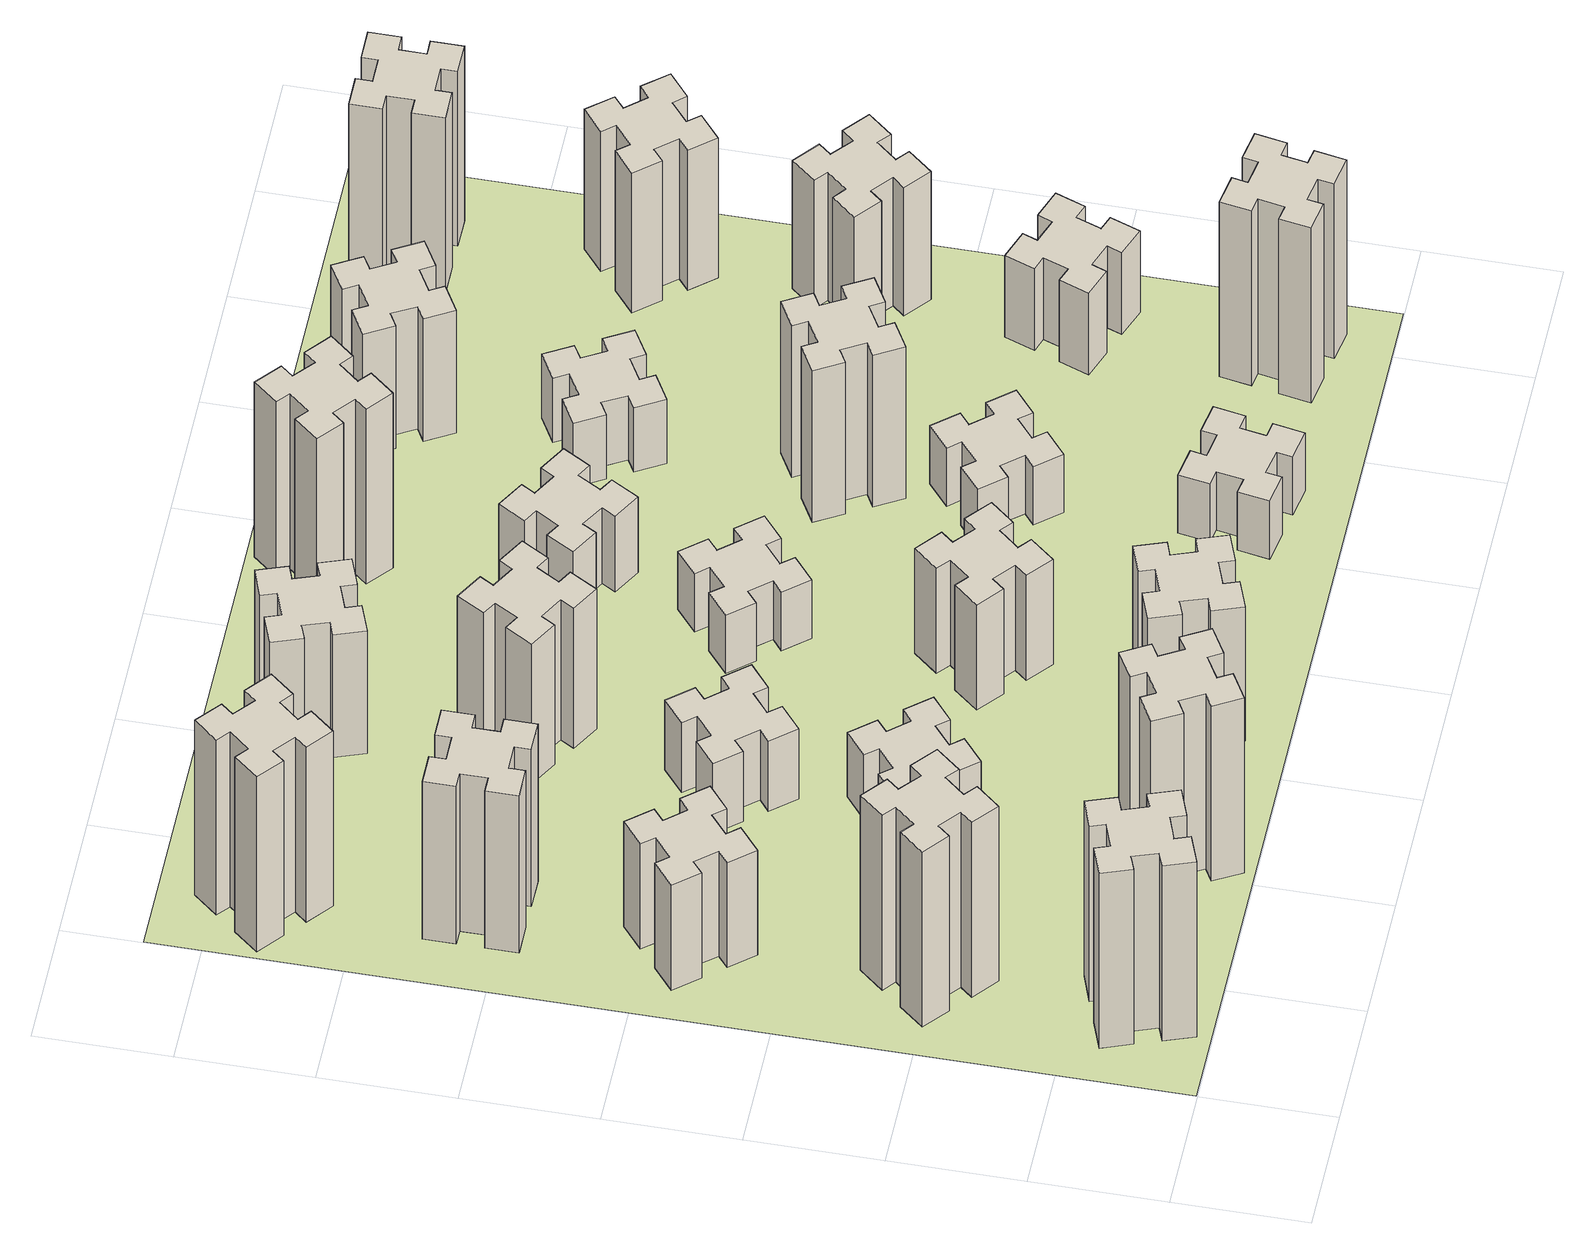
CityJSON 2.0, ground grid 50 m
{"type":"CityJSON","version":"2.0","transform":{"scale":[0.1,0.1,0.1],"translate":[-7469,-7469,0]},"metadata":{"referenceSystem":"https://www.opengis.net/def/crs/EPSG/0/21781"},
"CityObjects":{
"building1":{"type":"Building","attributes":{"class":"1000","function":"1000","usage":"1000","yearOfConstruction":2016,"roofType":"1000","measuredHeight":90,"storeysAboveGround":30,"storeysBelowGround":0},"geometry":[{"type":"Solid","lod":"1","boundaries":[[[[0,1,2,3,4,5,6,7,8,9,10,11,12,13,14,15,16,17,18,19]],[[17,16,20,21]],[[16,15,22,20]],[[15,14,23,22]],[[14,13,24,23]],[[13,12,25,24]],[[12,11,26,25]],[[11,10,27,26]],[[10,9,28,27]],[[9,8,29,28]],[[8,7,30,29]],[[7,6,31,30]],[[6,5,32,31]],[[5,4,33,32]],[[4,3,34,33]],[[3,2,35,34]],[[2,1,36,35]],[[1,0,37,36]],[[0,19,38,37]],[[19,18,39,38]],[[18,17,21,39]],[[24,25,26,27,28,29,30,31,32,33,34,35,36,37,38,39,21,20,22,23]]]]}]},
"building2":{"type":"Building","attributes":{"class":"1000","function":"1000","usage":"1000","yearOfConstruction":2016,"roofType":"1000","measuredHeight":90,"storeysAboveGround":30,"storeysBelowGround":0},"geometry":[{"type":"Solid","lod":"1","boundaries":[[[[40,41,42,43,44,45,46,47,48,49,50,51,52,53,54,55,56,57,58,59]],[[57,56,60,61]],[[56,55,62,60]],[[55,54,63,62]],[[54,53,64,63]],[[53,52,65,64]],[[52,51,66,65]],[[51,50,67,66]],[[50,49,68,67]],[[49,48,69,68]],[[48,47,70,69]],[[47,46,71,70]],[[46,45,72,71]],[[45,44,73,72]],[[44,43,74,73]],[[43,42,75,74]],[[42,41,76,75]],[[41,40,77,76]],[[40,59,78,77]],[[59,58,79,78]],[[58,57,61,79]],[[64,65,66,67,68,69,70,71,72,73,74,75,76,77,78,79,61,60,62,63]]]]}]},
"building3":{"type":"Building","attributes":{"class":"1000","function":"1000","usage":"1000","yearOfConstruction":2016,"roofType":"1000","measuredHeight":54,"storeysAboveGround":30,"storeysBelowGround":0},"geometry":[{"type":"Solid","lod":"1","boundaries":[[[[80,81,82,83,84,85,86,87,88,89,90,91,92,93,94,95,96,97,98,99]],[[97,96,100,101]],[[96,95,102,100]],[[95,94,103,102]],[[94,93,104,103]],[[93,92,105,104]],[[92,91,106,105]],[[91,90,107,106]],[[90,89,108,107]],[[89,88,109,108]],[[88,87,110,109]],[[87,86,111,110]],[[86,85,112,111]],[[85,84,113,112]],[[84,83,114,113]],[[83,82,115,114]],[[82,81,116,115]],[[81,80,117,116]],[[80,99,118,117]],[[99,98,119,118]],[[98,97,101,119]],[[104,105,106,107,108,109,110,111,112,113,114,115,116,117,118,119,101,100,102,103]]]]}]},
"building4":{"type":"Building","attributes":{"class":"1000","function":"1000","usage":"1000","yearOfConstruction":2016,"roofType":"1000","measuredHeight":81,"storeysAboveGround":30,"storeysBelowGround":0},"geometry":[{"type":"Solid","lod":"1","boundaries":[[[[120,121,122,123,124,125,126,127,128,129,130,131,132,133,134,135,136,137,138,139]],[[137,136,140,141]],[[136,135,142,140]],[[135,134,143,142]],[[134,133,144,143]],[[133,132,145,144]],[[132,131,146,145]],[[131,130,147,146]],[[130,129,148,147]],[[129,128,149,148]],[[128,127,150,149]],[[127,126,151,150]],[[126,125,152,151]],[[125,124,153,152]],[[124,123,154,153]],[[123,122,155,154]],[[122,121,156,155]],[[121,120,157,156]],[[120,139,158,157]],[[139,138,159,158]],[[138,137,141,159]],[[144,145,146,147,148,149,150,151,152,153,154,155,156,157,158,159,141,140,142,143]]]]}]},
"building5":{"type":"Building","attributes":{"class":"1000","function":"1000","usage":"1000","yearOfConstruction":2016,"roofType":"1000","measuredHeight":90,"storeysAboveGround":30,"storeysBelowGround":0},"geometry":[{"type":"Solid","lod":"1","boundaries":[[[[160,161,162,163,164,165,166,167,168,169,170,171,172,173,174,175,176,177,178,179]],[[177,176,180,181]],[[176,175,182,180]],[[175,174,183,182]],[[174,173,184,183]],[[173,172,185,184]],[[172,171,186,185]],[[171,170,187,186]],[[170,169,188,187]],[[169,168,189,188]],[[168,167,190,189]],[[167,166,191,190]],[[166,165,192,191]],[[165,164,193,192]],[[164,163,194,193]],[[163,162,195,194]],[[162,161,196,195]],[[161,160,197,196]],[[160,179,198,197]],[[179,178,199,198]],[[178,177,181,199]],[[184,185,186,187,188,189,190,191,192,193,194,195,196,197,198,199,181,180,182,183]]]]}]},
"building6":{"type":"Building","attributes":{"class":"1000","function":"1000","usage":"1000","yearOfConstruction":2016,"roofType":"1000","measuredHeight":90,"storeysAboveGround":30,"storeysBelowGround":0},"geometry":[{"type":"Solid","lod":"1","boundaries":[[[[200,201,202,203,204,205,206,207,208,209,210,211,212,213,214,215,216,217,218,219]],[[217,216,220,221]],[[216,215,222,220]],[[215,214,223,222]],[[214,213,224,223]],[[213,212,225,224]],[[212,211,226,225]],[[211,210,227,226]],[[210,209,228,227]],[[209,208,229,228]],[[208,207,230,229]],[[207,206,231,230]],[[206,205,232,231]],[[205,204,233,232]],[[204,203,234,233]],[[203,202,235,234]],[[202,201,236,235]],[[201,200,237,236]],[[200,219,238,237]],[[219,218,239,238]],[[218,217,221,239]],[[224,225,226,227,228,229,230,231,232,233,234,235,236,237,238,239,221,220,222,223]]]]}]},
"building7":{"type":"Building","attributes":{"class":"1000","function":"1000","usage":"1000","yearOfConstruction":2016,"roofType":"1000","measuredHeight":33,"storeysAboveGround":30,"storeysBelowGround":0},"geometry":[{"type":"Solid","lod":"1","boundaries":[[[[240,241,242,243,244,245,246,247,248,249,250,251,252,253,254,255,256,257,258,259]],[[257,256,260,261]],[[256,255,262,260]],[[255,254,263,262]],[[254,253,264,263]],[[253,252,265,264]],[[252,251,266,265]],[[251,250,267,266]],[[250,249,268,267]],[[249,248,269,268]],[[248,247,270,269]],[[247,246,271,270]],[[246,245,272,271]],[[245,244,273,272]],[[244,243,274,273]],[[243,242,275,274]],[[242,241,276,275]],[[241,240,277,276]],[[240,259,278,277]],[[259,258,279,278]],[[258,257,261,279]],[[264,265,266,267,268,269,270,271,272,273,274,275,276,277,278,279,261,260,262,263]]]]}]},
"building8":{"type":"Building","attributes":{"class":"1000","function":"1000","usage":"1000","yearOfConstruction":2016,"roofType":"1000","measuredHeight":36,"storeysAboveGround":30,"storeysBelowGround":0},"geometry":[{"type":"Solid","lod":"1","boundaries":[[[[280,281,282,283,284,285,286,287,288,289,290,291,292,293,294,295,296,297,298,299]],[[297,296,300,301]],[[296,295,302,300]],[[295,294,303,302]],[[294,293,304,303]],[[293,292,305,304]],[[292,291,306,305]],[[291,290,307,306]],[[290,289,308,307]],[[289,288,309,308]],[[288,287,310,309]],[[287,286,311,310]],[[286,285,312,311]],[[285,284,313,312]],[[284,283,314,313]],[[283,282,315,314]],[[282,281,316,315]],[[281,280,317,316]],[[280,299,318,317]],[[299,298,319,318]],[[298,297,301,319]],[[304,305,306,307,308,309,310,311,312,313,314,315,316,317,318,319,301,300,302,303]]]]}]},
"building9":{"type":"Building","attributes":{"class":"1000","function":"1000","usage":"1000","yearOfConstruction":2016,"roofType":"1000","measuredHeight":69,"storeysAboveGround":30,"storeysBelowGround":0},"geometry":[{"type":"Solid","lod":"1","boundaries":[[[[320,321,322,323,324,325,326,327,328,329,330,331,332,333,334,335,336,337,338,339]],[[337,336,340,341]],[[336,335,342,340]],[[335,334,343,342]],[[334,333,344,343]],[[333,332,345,344]],[[332,331,346,345]],[[331,330,347,346]],[[330,329,348,347]],[[329,328,349,348]],[[328,327,350,349]],[[327,326,351,350]],[[326,325,352,351]],[[325,324,353,352]],[[324,323,354,353]],[[323,322,355,354]],[[322,321,356,355]],[[321,320,357,356]],[[320,339,358,357]],[[339,338,359,358]],[[338,337,341,359]],[[344,345,346,347,348,349,350,351,352,353,354,355,356,357,358,359,341,340,342,343]]]]}]},
"building10":{"type":"Building","attributes":{"class":"1000","function":"1000","usage":"1000","yearOfConstruction":2016,"roofType":"1000","measuredHeight":72,"storeysAboveGround":30,"storeysBelowGround":0},"geometry":[{"type":"Solid","lod":"1","boundaries":[[[[360,361,362,363,364,365,366,367,368,369,370,371,372,373,374,375,376,377,378,379]],[[377,376,380,381]],[[376,375,382,380]],[[375,374,383,382]],[[374,373,384,383]],[[373,372,385,384]],[[372,371,386,385]],[[371,370,387,386]],[[370,369,388,387]],[[369,368,389,388]],[[368,367,390,389]],[[367,366,391,390]],[[366,365,392,391]],[[365,364,393,392]],[[364,363,394,393]],[[363,362,395,394]],[[362,361,396,395]],[[361,360,397,396]],[[360,379,398,397]],[[379,378,399,398]],[[378,377,381,399]],[[384,385,386,387,388,389,390,391,392,393,394,395,396,397,398,399,381,380,382,383]]]]}]},
"building11":{"type":"Building","attributes":{"class":"1000","function":"1000","usage":"1000","yearOfConstruction":2016,"roofType":"1000","measuredHeight":63,"storeysAboveGround":30,"storeysBelowGround":0},"geometry":[{"type":"Solid","lod":"1","boundaries":[[[[400,401,402,403,404,405,406,407,408,409,410,411,412,413,414,415,416,417,418,419]],[[417,416,420,421]],[[416,415,422,420]],[[415,414,423,422]],[[414,413,424,423]],[[413,412,425,424]],[[412,411,426,425]],[[411,410,427,426]],[[410,409,428,427]],[[409,408,429,428]],[[408,407,430,429]],[[407,406,431,430]],[[406,405,432,431]],[[405,404,433,432]],[[404,403,434,433]],[[403,402,435,434]],[[402,401,436,435]],[[401,400,437,436]],[[400,419,438,437]],[[419,418,439,438]],[[418,417,421,439]],[[424,425,426,427,428,429,430,431,432,433,434,435,436,437,438,439,421,420,422,423]]]]}]},
"building12":{"type":"Building","attributes":{"class":"1000","function":"1000","usage":"1000","yearOfConstruction":2016,"roofType":"1000","measuredHeight":54,"storeysAboveGround":30,"storeysBelowGround":0},"geometry":[{"type":"Solid","lod":"1","boundaries":[[[[440,441,442,443,444,445,446,447,448,449,450,451,452,453,454,455,456,457,458,459]],[[457,456,460,461]],[[456,455,462,460]],[[455,454,463,462]],[[454,453,464,463]],[[453,452,465,464]],[[452,451,466,465]],[[451,450,467,466]],[[450,449,468,467]],[[449,448,469,468]],[[448,447,470,469]],[[447,446,471,470]],[[446,445,472,471]],[[445,444,473,472]],[[444,443,474,473]],[[443,442,475,474]],[[442,441,476,475]],[[441,440,477,476]],[[440,459,478,477]],[[459,458,479,478]],[[458,457,461,479]],[[464,465,466,467,468,469,470,471,472,473,474,475,476,477,478,479,461,460,462,463]]]]}]},
"building13":{"type":"Building","attributes":{"class":"1000","function":"1000","usage":"1000","yearOfConstruction":2016,"roofType":"1000","measuredHeight":30,"storeysAboveGround":30,"storeysBelowGround":0},"geometry":[{"type":"Solid","lod":"1","boundaries":[[[[480,481,482,483,484,485,486,487,488,489,490,491,492,493,494,495,496,497,498,499]],[[497,496,500,501]],[[496,495,502,500]],[[495,494,503,502]],[[494,493,504,503]],[[493,492,505,504]],[[492,491,506,505]],[[491,490,507,506]],[[490,489,508,507]],[[489,488,509,508]],[[488,487,510,509]],[[487,486,511,510]],[[486,485,512,511]],[[485,484,513,512]],[[484,483,514,513]],[[483,482,515,514]],[[482,481,516,515]],[[481,480,517,516]],[[480,499,518,517]],[[499,498,519,518]],[[498,497,501,519]],[[504,505,506,507,508,509,510,511,512,513,514,515,516,517,518,519,501,500,502,503]]]]}]},
"building14":{"type":"Building","attributes":{"class":"1000","function":"1000","usage":"1000","yearOfConstruction":2016,"roofType":"1000","measuredHeight":39,"storeysAboveGround":30,"storeysBelowGround":0},"geometry":[{"type":"Solid","lod":"1","boundaries":[[[[520,521,522,523,524,525,526,527,528,529,530,531,532,533,534,535,536,537,538,539]],[[537,536,540,541]],[[536,535,542,540]],[[535,534,543,542]],[[534,533,544,543]],[[533,532,545,544]],[[532,531,546,545]],[[531,530,547,546]],[[530,529,548,547]],[[529,528,549,548]],[[528,527,550,549]],[[527,526,551,550]],[[526,525,552,551]],[[525,524,553,552]],[[524,523,554,553]],[[523,522,555,554]],[[522,521,556,555]],[[521,520,557,556]],[[520,539,558,557]],[[539,538,559,558]],[[538,537,541,559]],[[544,545,546,547,548,549,550,551,552,553,554,555,556,557,558,559,541,540,542,543]]]]}]},
"building15":{"type":"Building","attributes":{"class":"1000","function":"1000","usage":"1000","yearOfConstruction":2016,"roofType":"1000","measuredHeight":30,"storeysAboveGround":30,"storeysBelowGround":0},"geometry":[{"type":"Solid","lod":"1","boundaries":[[[[560,561,562,563,564,565,566,567,568,569,570,571,572,573,574,575,576,577,578,579]],[[577,576,580,581]],[[576,575,582,580]],[[575,574,583,582]],[[574,573,584,583]],[[573,572,585,584]],[[572,571,586,585]],[[571,570,587,586]],[[570,569,588,587]],[[569,568,589,588]],[[568,567,590,589]],[[567,566,591,590]],[[566,565,592,591]],[[565,564,593,592]],[[564,563,594,593]],[[563,562,595,594]],[[562,561,596,595]],[[561,560,597,596]],[[560,579,598,597]],[[579,578,599,598]],[[578,577,581,599]],[[584,585,586,587,588,589,590,591,592,593,594,595,596,597,598,599,581,580,582,583]]]]}]},
"building16":{"type":"Building","attributes":{"class":"1000","function":"1000","usage":"1000","yearOfConstruction":2016,"roofType":"1000","measuredHeight":90,"storeysAboveGround":30,"storeysBelowGround":0},"geometry":[{"type":"Solid","lod":"1","boundaries":[[[[600,601,602,603,604,605,606,607,608,609,610,611,612,613,614,615,616,617,618,619]],[[617,616,620,621]],[[616,615,622,620]],[[615,614,623,622]],[[614,613,624,623]],[[613,612,625,624]],[[612,611,626,625]],[[611,610,627,626]],[[610,609,628,627]],[[609,608,629,628]],[[608,607,630,629]],[[607,606,631,630]],[[606,605,632,631]],[[605,604,633,632]],[[604,603,634,633]],[[603,602,635,634]],[[602,601,636,635]],[[601,600,637,636]],[[600,619,638,637]],[[619,618,639,638]],[[618,617,621,639]],[[624,625,626,627,628,629,630,631,632,633,634,635,636,637,638,639,621,620,622,623]]]]}]},
"building17":{"type":"Building","attributes":{"class":"1000","function":"1000","usage":"1000","yearOfConstruction":2016,"roofType":"1000","measuredHeight":30,"storeysAboveGround":30,"storeysBelowGround":0},"geometry":[{"type":"Solid","lod":"1","boundaries":[[[[640,641,642,643,644,645,646,647,648,649,650,651,652,653,654,655,656,657,658,659]],[[657,656,660,661]],[[656,655,662,660]],[[655,654,663,662]],[[654,653,664,663]],[[653,652,665,664]],[[652,651,666,665]],[[651,650,667,666]],[[650,649,668,667]],[[649,648,669,668]],[[648,647,670,669]],[[647,646,671,670]],[[646,645,672,671]],[[645,644,673,672]],[[644,643,674,673]],[[643,642,675,674]],[[642,641,676,675]],[[641,640,677,676]],[[640,659,678,677]],[[659,658,679,678]],[[658,657,661,679]],[[664,665,666,667,668,669,670,671,672,673,674,675,676,677,678,679,661,660,662,663]]]]}]},
"building18":{"type":"Building","attributes":{"class":"1000","function":"1000","usage":"1000","yearOfConstruction":2016,"roofType":"1000","measuredHeight":78,"storeysAboveGround":30,"storeysBelowGround":0},"geometry":[{"type":"Solid","lod":"1","boundaries":[[[[680,681,682,683,684,685,686,687,688,689,690,691,692,693,694,695,696,697,698,699]],[[697,696,700,701]],[[696,695,702,700]],[[695,694,703,702]],[[694,693,704,703]],[[693,692,705,704]],[[692,691,706,705]],[[691,690,707,706]],[[690,689,708,707]],[[689,688,709,708]],[[688,687,710,709]],[[687,686,711,710]],[[686,685,712,711]],[[685,684,713,712]],[[684,683,714,713]],[[683,682,715,714]],[[682,681,716,715]],[[681,680,717,716]],[[680,699,718,717]],[[699,698,719,718]],[[698,697,701,719]],[[704,705,706,707,708,709,710,711,712,713,714,715,716,717,718,719,701,700,702,703]]]]}]},
"building19":{"type":"Building","attributes":{"class":"1000","function":"1000","usage":"1000","yearOfConstruction":2016,"roofType":"1000","measuredHeight":33,"storeysAboveGround":30,"storeysBelowGround":0},"geometry":[{"type":"Solid","lod":"1","boundaries":[[[[720,721,722,723,724,725,726,727,728,729,730,731,732,733,734,735,736,737,738,739]],[[737,736,740,741]],[[736,735,742,740]],[[735,734,743,742]],[[734,733,744,743]],[[733,732,745,744]],[[732,731,746,745]],[[731,730,747,746]],[[730,729,748,747]],[[729,728,749,748]],[[728,727,750,749]],[[727,726,751,750]],[[726,725,752,751]],[[725,724,753,752]],[[724,723,754,753]],[[723,722,755,754]],[[722,721,756,755]],[[721,720,757,756]],[[720,739,758,757]],[[739,738,759,758]],[[738,737,741,759]],[[744,745,746,747,748,749,750,751,752,753,754,755,756,757,758,759,741,740,742,743]]]]}]},
"building20":{"type":"Building","attributes":{"class":"1000","function":"1000","usage":"1000","yearOfConstruction":2016,"roofType":"1000","measuredHeight":90,"storeysAboveGround":30,"storeysBelowGround":0},"geometry":[{"type":"Solid","lod":"1","boundaries":[[[[760,761,762,763,764,765,766,767,768,769,770,771,772,773,774,775,776,777,778,779]],[[777,776,780,781]],[[776,775,782,780]],[[775,774,783,782]],[[774,773,784,783]],[[773,772,785,784]],[[772,771,786,785]],[[771,770,787,786]],[[770,769,788,787]],[[769,768,789,788]],[[768,767,790,789]],[[767,766,791,790]],[[766,765,792,791]],[[765,764,793,792]],[[764,763,794,793]],[[763,762,795,794]],[[762,761,796,795]],[[761,760,797,796]],[[760,779,798,797]],[[779,778,799,798]],[[778,777,781,799]],[[784,785,786,787,788,789,790,791,792,793,794,795,796,797,798,799,781,780,782,783]]]]}]},
"building21":{"type":"Building","attributes":{"class":"1000","function":"1000","usage":"1000","yearOfConstruction":2016,"roofType":"1000","measuredHeight":63,"storeysAboveGround":30,"storeysBelowGround":0},"geometry":[{"type":"Solid","lod":"1","boundaries":[[[[800,801,802,803,804,805,806,807,808,809,810,811,812,813,814,815,816,817,818,819]],[[817,816,820,821]],[[816,815,822,820]],[[815,814,823,822]],[[814,813,824,823]],[[813,812,825,824]],[[812,811,826,825]],[[811,810,827,826]],[[810,809,828,827]],[[809,808,829,828]],[[808,807,830,829]],[[807,806,831,830]],[[806,805,832,831]],[[805,804,833,832]],[[804,803,834,833]],[[803,802,835,834]],[[802,801,836,835]],[[801,800,837,836]],[[800,819,838,837]],[[819,818,839,838]],[[818,817,821,839]],[[824,825,826,827,828,829,830,831,832,833,834,835,836,837,838,839,821,820,822,823]]]]}]},
"building22":{"type":"Building","attributes":{"class":"1000","function":"1000","usage":"1000","yearOfConstruction":2016,"roofType":"1000","measuredHeight":42,"storeysAboveGround":30,"storeysBelowGround":0},"geometry":[{"type":"Solid","lod":"1","boundaries":[[[[840,841,842,843,844,845,846,847,848,849,850,851,852,853,854,855,856,857,858,859]],[[857,856,860,861]],[[856,855,862,860]],[[855,854,863,862]],[[854,853,864,863]],[[853,852,865,864]],[[852,851,866,865]],[[851,850,867,866]],[[850,849,868,867]],[[849,848,869,868]],[[848,847,870,869]],[[847,846,871,870]],[[846,845,872,871]],[[845,844,873,872]],[[844,843,874,873]],[[843,842,875,874]],[[842,841,876,875]],[[841,840,877,876]],[[840,859,878,877]],[[859,858,879,878]],[[858,857,861,879]],[[864,865,866,867,868,869,870,871,872,873,874,875,876,877,878,879,861,860,862,863]]]]}]},
"building23":{"type":"Building","attributes":{"class":"1000","function":"1000","usage":"1000","yearOfConstruction":2016,"roofType":"1000","measuredHeight":66,"storeysAboveGround":30,"storeysBelowGround":0},"geometry":[{"type":"Solid","lod":"1","boundaries":[[[[880,881,882,883,884,885,886,887,888,889,890,891,892,893,894,895,896,897,898,899]],[[897,896,900,901]],[[896,895,902,900]],[[895,894,903,902]],[[894,893,904,903]],[[893,892,905,904]],[[892,891,906,905]],[[891,890,907,906]],[[890,889,908,907]],[[889,888,909,908]],[[888,887,910,909]],[[887,886,911,910]],[[886,885,912,911]],[[885,884,913,912]],[[884,883,914,913]],[[883,882,915,914]],[[882,881,916,915]],[[881,880,917,916]],[[880,899,918,917]],[[899,898,919,918]],[[898,897,901,919]],[[904,905,906,907,908,909,910,911,912,913,914,915,916,917,918,919,901,900,902,903]]]]}]},
"building24":{"type":"Building","attributes":{"class":"1000","function":"1000","usage":"1000","yearOfConstruction":2016,"roofType":"1000","measuredHeight":72,"storeysAboveGround":30,"storeysBelowGround":0},"geometry":[{"type":"Solid","lod":"1","boundaries":[[[[920,921,922,923,924,925,926,927,928,929,930,931,932,933,934,935,936,937,938,939]],[[937,936,940,941]],[[936,935,942,940]],[[935,934,943,942]],[[934,933,944,943]],[[933,932,945,944]],[[932,931,946,945]],[[931,930,947,946]],[[930,929,948,947]],[[929,928,949,948]],[[928,927,950,949]],[[927,926,951,950]],[[926,925,952,951]],[[925,924,953,952]],[[924,923,954,953]],[[923,922,955,954]],[[922,921,956,955]],[[921,920,957,956]],[[920,939,958,957]],[[939,938,959,958]],[[938,937,941,959]],[[944,945,946,947,948,949,950,951,952,953,954,955,956,957,958,959,941,940,942,943]]]]}]},
"building25":{"type":"Building","attributes":{"class":"1000","function":"1000","usage":"1000","yearOfConstruction":2016,"roofType":"1000","measuredHeight":90,"storeysAboveGround":30,"storeysBelowGround":0},"geometry":[{"type":"Solid","lod":"1","boundaries":[[[[960,961,962,963,964,965,966,967,968,969,970,971,972,973,974,975,976,977,978,979]],[[977,976,980,981]],[[976,975,982,980]],[[975,974,983,982]],[[974,973,984,983]],[[973,972,985,984]],[[972,971,986,985]],[[971,970,987,986]],[[970,969,988,987]],[[969,968,989,988]],[[968,967,990,989]],[[967,966,991,990]],[[966,965,992,991]],[[965,964,993,992]],[[964,963,994,993]],[[963,962,995,994]],[[962,961,996,995]],[[961,960,997,996]],[[960,979,998,997]],[[979,978,999,998]],[[978,977,981,999]],[[984,985,986,987,988,989,990,991,992,993,994,995,996,997,998,999,981,980,982,983]]]]}]},
"landuse1":{"type":"LandUse","attributes":{"name":"plot1","function":"1010"},"geometry":[{"type":"MultiSurface","lod":"1","boundaries":[[[1000,1001,1002,1003]]]}]}
},
"vertices":[
[366,155,0],[460,189,0],[480,133,0],[593,174,0],[552,287,0],[496,266,0],[462,360,0],[518,380,0],[477,493,0],[364,452,0],[385,396,0],[291,362,0],[270,418,0],[157,377,0],[199,264,0],[255,285,0],[289,191,0],[233,170,0],[274,57,0],[387,99,0],[289,191,900],[233,170,900],[255,285,900],[199,264,900],[157,377,900],[270,418,900],[291,362,900],[385,396,900],[364,452,900],[477,493,900],[518,380,900],[462,360,900],[496,266,900],[552,287,900],[593,174,900],[480,133,900],[460,189,900],[366,155,900],[387,99,900],[274,57,900],
[484,1067,0],[408,1132,0],[446,1178,0],[354,1255,0],[277,1163,0],[323,1124,0],[259,1048,0],[213,1086,0],[136,994,0],[228,917,0],[266,963,0],[343,899,0],[304,853,0],[396,776,0],[473,868,0],[427,906,0],[492,983,0],[538,944,0],[615,1036,0],[523,1113,0],[492,983,900],[538,944,900],[427,906,900],[473,868,900],[396,776,900],[304,853,900],[343,899,900],[266,963,900],[228,917,900],[136,994,900],[213,1086,900],[259,1048,900],[323,1124,900],[277,1163,900],[354,1255,900],[446,1178,900],[408,1132,900],[484,1067,900],[523,1113,900],[615,1036,900],
[492,1888,0],[427,1964,0],[473,2003,0],[396,2095,0],[304,2018,0],[343,1972,0],[266,1907,0],[228,1953,0],[136,1876,0],[213,1784,0],[259,1823,0],[323,1746,0],[277,1708,0],[354,1616,0],[446,1693,0],[408,1739,0],[484,1803,0],[523,1757,0],[615,1834,0],[538,1926,0],[484,1803,540],[523,1757,540],[408,1739,540],[446,1693,540],[354,1616,540],[277,1708,540],[323,1746,540],[259,1823,540],[213,1784,540],[136,1876,540],[228,1953,540],[266,1907,540],[343,1972,540],[304,2018,540],[396,2095,540],[473,2003,540],[427,1964,540],[492,1888,540],[538,1926,540],[615,1834,540],
[485,2545,0],[485,2645,0],[545,2645,0],[545,2765,0],[425,2765,0],[425,2705,0],[325,2705,0],[325,2765,0],[205,2765,0],[205,2645,0],[265,2645,0],[265,2545,0],[205,2545,0],[205,2425,0],[325,2425,0],[325,2485,0],[425,2485,0],[425,2425,0],[545,2425,0],[545,2545,0],[425,2485,810],[425,2425,810],[325,2485,810],[325,2425,810],[205,2425,810],[205,2545,810],[265,2545,810],[265,2645,810],[205,2645,810],[205,2765,810],[325,2765,810],[325,2705,810],[425,2705,810],[425,2765,810],[545,2765,810],[545,2645,810],[485,2645,810],[485,2545,810],[545,2545,810],[545,2425,810],
[1127,155,0],[1214,205,0],[1244,153,0],[1348,213,0],[1288,317,0],[1236,287,0],[1186,374,0],[1238,404,0],[1178,508,0],[1074,448,0],[1104,396,0],[1017,346,0],[987,398,0],[883,338,0],[943,234,0],[995,264,0],[1045,177,0],[993,147,0],[1053,43,0],[1157,103,0],[1045,177,900],[993,147,900],[995,264,900],[943,234,900],[883,338,900],[987,398,900],[1017,346,900],[1104,396,900],[1074,448,900],[1178,508,900],[1238,404,900],[1186,374,900],[1236,287,900],[1288,317,900],[1348,213,900],[1244,153,900],[1214,205,900],[1127,155,900],[1157,103,900],[1053,43,900],
[384,3387,0],[308,3452,0],[346,3498,0],[254,3575,0],[177,3483,0],[223,3444,0],[159,3368,0],[113,3406,0],[36,3314,0],[128,3237,0],[166,3283,0],[243,3219,0],[204,3173,0],[296,3096,0],[373,3188,0],[327,3226,0],[392,3303,0],[438,3264,0],[515,3356,0],[423,3433,0],[392,3303,900],[438,3264,900],[327,3226,900],[373,3188,900],[296,3096,900],[204,3173,900],[243,3219,900],[166,3283,900],[128,3237,900],[36,3314,900],[113,3406,900],[159,3368,900],[223,3444,900],[177,3483,900],[254,3575,900],[346,3498,900],[308,3452,900],[384,3387,900],[423,3433,900],[515,3356,900],
[1083,1332,0],[1006,1267,0],[968,1313,0],[876,1236,0],[953,1144,0],[999,1183,0],[1063,1106,0],[1017,1068,0],[1094,976,0],[1186,1053,0],[1148,1099,0],[1224,1163,0],[1263,1117,0],[1355,1194,0],[1278,1286,0],[1232,1248,0],[1167,1324,0],[1213,1363,0],[1136,1455,0],[1044,1378,0],[1167,1324,330],[1213,1363,330],[1232,1248,330],[1278,1286,330],[1355,1194,330],[1263,1117,330],[1224,1163,330],[1148,1099,330],[1186,1053,330],[1094,976,330],[1017,1068,330],[1063,1106,330],[999,1183,330],[953,1144,330],[876,1236,330],[968,1313,330],[1006,1267,330],[1083,1332,330],[1044,1378,330],[1136,1455,330],
[1083,1972,0],[1006,1907,0],[968,1953,0],[876,1876,0],[953,1784,0],[999,1823,0],[1063,1746,0],[1017,1708,0],[1094,1616,0],[1186,1693,0],[1148,1739,0],[1224,1803,0],[1263,1757,0],[1355,1834,0],[1278,1926,0],[1232,1888,0],[1167,1964,0],[1213,2003,0],[1136,2095,0],[1044,2018,0],[1167,1964,360],[1213,2003,360],[1232,1888,360],[1278,1926,360],[1355,1834,360],[1263,1757,360],[1224,1803,360],[1148,1739,360],[1186,1693,360],[1094,1616,360],[1017,1708,360],[1063,1746,360],[999,1823,360],[953,1784,360],[876,1876,360],[968,1953,360],[1006,1907,360],[1083,1972,360],[1044,2018,360],[1136,2095,360],
[1765,496,0],[1671,462,0],[1650,518,0],[1537,477,0],[1579,364,0],[1635,385,0],[1669,291,0],[1613,270,0],[1654,157,0],[1767,199,0],[1746,255,0],[1840,289,0],[1860,233,0],[1973,274,0],[1932,387,0],[1876,366,0],[1842,460,0],[1898,480,0],[1857,593,0],[1744,552,0],[1842,460,690],[1898,480,690],[1876,366,690],[1932,387,690],[1973,274,690],[1860,233,690],[1840,289,690],[1746,255,690],[1767,199,690],[1654,157,690],[1613,270,690],[1669,291,690],[1635,385,690],[1579,364,690],[1537,477,690],[1650,518,690],[1671,462,690],[1765,496,690],[1744,552,690],[1857,593,690],
[1314,2666,0],[1227,2716,0],[1257,2768,0],[1153,2828,0],[1093,2724,0],[1145,2694,0],[1095,2607,0],[1043,2637,0],[983,2533,0],[1087,2473,0],[1117,2525,0],[1204,2475,0],[1174,2423,0],[1278,2363,0],[1338,2467,0],[1286,2497,0],[1336,2584,0],[1388,2554,0],[1448,2658,0],[1344,2718,0],[1336,2584,720],[1388,2554,720],[1286,2497,720],[1338,2467,720],[1278,2363,720],[1174,2423,720],[1204,2475,720],[1117,2525,720],[1087,2473,720],[983,2533,720],[1043,2637,720],[1095,2607,720],[1145,2694,720],[1093,2724,720],[1153,2828,720],[1257,2768,720],[1227,2716,720],[1314,2666,720],[1344,2718,720],[1448,2658,720],
[1125,3456,0],[1031,3422,0],[1010,3478,0],[897,3437,0],[939,3324,0],[995,3345,0],[1029,3251,0],[973,3230,0],[1014,3117,0],[1127,3159,0],[1106,3215,0],[1200,3249,0],[1220,3193,0],[1333,3234,0],[1292,3347,0],[1236,3326,0],[1202,3420,0],[1258,3440,0],[1217,3553,0],[1104,3512,0],[1202,3420,630],[1258,3440,630],[1236,3326,630],[1292,3347,630],[1333,3234,630],[1220,3193,630],[1200,3249,630],[1106,3215,630],[1127,3159,630],[1014,3117,630],[973,3230,630],[1029,3251,630],[995,3345,630],[939,3324,630],[897,3437,630],[1010,3478,630],[1031,3422,630],[1125,3456,630],[1104,3512,630],[1217,3553,630],
[1746,1063,0],[1823,999,0],[1784,953,0],[1876,876,0],[1953,968,0],[1907,1006,0],[1972,1083,0],[2018,1044,0],[2095,1136,0],[2003,1213,0],[1964,1167,0],[1888,1232,0],[1926,1278,0],[1834,1355,0],[1757,1263,0],[1803,1224,0],[1739,1148,0],[1693,1186,0],[1616,1094,0],[1708,1017,0],[1739,1148,540],[1693,1186,540],[1803,1224,540],[1757,1263,540],[1834,1355,540],[1926,1278,540],[1888,1232,540],[1964,1167,540],[2003,1213,540],[2095,1136,540],[2018,1044,540],[1972,1083,540],[1907,1006,540],[1953,968,540],[1876,876,540],[1784,953,540],[1823,999,540],[1746,1063,540],[1708,1017,540],[1616,1094,540],
[1972,1988,0],[1907,2064,0],[1953,2103,0],[1876,2195,0],[1784,2118,0],[1823,2072,0],[1746,2007,0],[1708,2053,0],[1616,1976,0],[1693,1884,0],[1739,1923,0],[1803,1846,0],[1757,1808,0],[1834,1716,0],[1926,1793,0],[1888,1839,0],[1964,1903,0],[2003,1857,0],[2095,1934,0],[2018,2026,0],[1964,1903,300],[2003,1857,300],[1888,1839,300],[1926,1793,300],[1834,1716,300],[1757,1808,300],[1803,1846,300],[1739,1923,300],[1693,1884,300],[1616,1976,300],[1708,2053,300],[1746,2007,300],[1823,2072,300],[1784,2118,300],[1876,2195,300],[1953,2103,300],[1907,2064,300],[1972,1988,300],[2018,2026,300],[2095,1934,300],
[2026,2497,0],[2076,2584,0],[2128,2554,0],[2188,2658,0],[2084,2718,0],[2054,2666,0],[1967,2716,0],[1997,2768,0],[1893,2828,0],[1833,2724,0],[1885,2694,0],[1835,2607,0],[1783,2637,0],[1723,2533,0],[1827,2473,0],[1857,2525,0],[1944,2475,0],[1914,2423,0],[2018,2363,0],[2078,2467,0],[1944,2475,390],[1914,2423,390],[1857,2525,390],[1827,2473,390],[1723,2533,390],[1783,2637,390],[1835,2607,390],[1885,2694,390],[1833,2724,390],[1893,2828,390],[1997,2768,390],[1967,2716,390],[2054,2666,390],[2084,2718,390],[2188,2658,390],[2128,2554,390],[2076,2584,390],[2026,2497,390],[2078,2467,390],[2018,2363,390],
[2596,444,0],[2578,345,0],[2519,356,0],[2498,237,0],[2617,217,0],[2627,276,0],[2725,258,0],[2715,199,0],[2833,178,0],[2854,297,0],[2795,307,0],[2812,405,0],[2871,395,0],[2892,513,0],[2774,534,0],[2764,475,0],[2665,492,0],[2676,551,0],[2557,572,0],[2537,454,0],[2665,492,300],[2676,551,300],[2764,475,300],[2774,534,300],[2892,513,300],[2871,395,300],[2812,405,300],[2795,307,300],[2854,297,300],[2833,178,300],[2715,199,300],[2725,258,300],[2627,276,300],[2617,217,300],[2498,237,300],[2519,356,300],[2578,345,300],[2596,444,300],[2537,454,300],[2557,572,300],
[1746,3383,0],[1823,3319,0],[1784,3273,0],[1876,3196,0],[1953,3288,0],[1907,3326,0],[1972,3403,0],[2018,3364,0],[2095,3456,0],[2003,3533,0],[1964,3487,0],[1888,3552,0],[1926,3598,0],[1834,3675,0],[1757,3583,0],[1803,3544,0],[1739,3468,0],[1693,3506,0],[1616,3414,0],[1708,3337,0],[1739,3468,900],[1693,3506,900],[1803,3544,900],[1757,3583,900],[1834,3675,900],[1926,3598,900],[1888,3552,900],[1964,3487,900],[2003,3533,900],[2095,3456,900],[2018,3364,900],[1972,3403,900],[1907,3326,900],[1953,3288,900],[1876,3196,900],[1784,3273,900],[1823,3319,900],[1746,3383,900],[1708,3337,900],[1616,3414,900],
[2628,1099,0],[2704,1163,0],[2743,1117,0],[2835,1194,0],[2758,1286,0],[2712,1248,0],[2647,1324,0],[2693,1363,0],[2616,1455,0],[2524,1378,0],[2563,1332,0],[2486,1267,0],[2448,1313,0],[2356,1236,0],[2433,1144,0],[2479,1183,0],[2543,1106,0],[2497,1068,0],[2574,976,0],[2666,1053,0],[2543,1106,300],[2497,1068,300],[2479,1183,300],[2433,1144,300],[2356,1236,300],[2448,1313,300],[2486,1267,300],[2563,1332,300],[2524,1378,300],[2616,1455,300],[2693,1363,300],[2647,1324,300],[2712,1248,300],[2758,1286,300],[2835,1194,300],[2743,1117,300],[2704,1163,300],[2628,1099,300],[2666,1053,300],[2574,976,300],
[2475,1744,0],[2525,1657,0],[2473,1627,0],[2533,1523,0],[2637,1583,0],[2607,1635,0],[2694,1685,0],[2724,1633,0],[2828,1693,0],[2768,1797,0],[2716,1767,0],[2666,1854,0],[2718,1884,0],[2658,1988,0],[2554,1928,0],[2584,1876,0],[2497,1826,0],[2467,1878,0],[2363,1818,0],[2423,1714,0],[2497,1826,780],[2467,1878,780],[2584,1876,780],[2554,1928,780],[2658,1988,780],[2718,1884,780],[2666,1854,780],[2716,1767,780],[2768,1797,780],[2828,1693,780],[2724,1633,780],[2694,1685,780],[2607,1635,780],[2637,1583,780],[2533,1523,780],[2473,1627,780],[2525,1657,780],[2475,1744,780],[2423,1714,780],[2363,1818,780],
[2475,2584,0],[2525,2497,0],[2473,2467,0],[2533,2363,0],[2637,2423,0],[2607,2475,0],[2694,2525,0],[2724,2473,0],[2828,2533,0],[2768,2637,0],[2716,2607,0],[2666,2694,0],[2718,2724,0],[2658,2828,0],[2554,2768,0],[2584,2716,0],[2497,2666,0],[2467,2718,0],[2363,2658,0],[2423,2554,0],[2497,2666,330],[2467,2718,330],[2584,2716,330],[2554,2768,330],[2658,2828,330],[2718,2724,330],[2666,2694,330],[2716,2607,330],[2768,2637,330],[2828,2533,330],[2724,2473,330],[2694,2525,330],[2607,2475,330],[2637,2423,330],[2533,2363,330],[2473,2467,330],[2525,2497,330],[2475,2584,330],[2423,2554,330],[2363,2658,330],
[3504,475,0],[3405,492,0],[3416,551,0],[3297,572,0],[3277,454,0],[3336,444,0],[3318,345,0],[3259,356,0],[3238,237,0],[3357,217,0],[3367,276,0],[3465,258,0],[3455,199,0],[3573,178,0],[3594,297,0],[3535,307,0],[3552,405,0],[3611,395,0],[3632,513,0],[3514,534,0],[3552,405,900],[3611,395,900],[3535,307,900],[3594,297,900],[3573,178,900],[3455,199,900],[3465,258,900],[3367,276,900],[3357,217,900],[3238,237,900],[3259,356,900],[3318,345,900],[3336,444,900],[3277,454,900],[3297,572,900],[3416,551,900],[3405,492,900],[3504,475,900],[3514,534,900],[3632,513,900],
[2716,3347,0],[2666,3434,0],[2718,3464,0],[2658,3568,0],[2554,3508,0],[2584,3456,0],[2497,3406,0],[2467,3458,0],[2363,3398,0],[2423,3294,0],[2475,3324,0],[2525,3237,0],[2473,3207,0],[2533,3103,0],[2637,3163,0],[2607,3215,0],[2694,3265,0],[2724,3213,0],[2828,3273,0],[2768,3377,0],[2694,3265,630],[2724,3213,630],[2607,3215,630],[2637,3163,630],[2533,3103,630],[2473,3207,630],[2525,3237,630],[2475,3324,630],[2423,3294,630],[2363,3398,630],[2467,3458,630],[2497,3406,630],[2584,3456,630],[2554,3508,630],[2658,3568,630],[2718,3464,630],[2666,3434,630],[2716,3347,630],[2768,3377,630],[2828,3273,630],
[3351,1029,0],[3445,995,0],[3424,939,0],[3537,897,0],[3578,1010,0],[3522,1031,0],[3556,1125,0],[3612,1104,0],[3653,1217,0],[3540,1258,0],[3520,1202,0],[3426,1236,0],[3447,1292,0],[3334,1333,0],[3293,1220,0],[3349,1200,0],[3315,1106,0],[3259,1127,0],[3217,1014,0],[3330,973,0],[3315,1106,420],[3259,1127,420],[3349,1200,420],[3293,1220,420],[3334,1333,420],[3447,1292,420],[3426,1236,420],[3520,1202,420],[3540,1258,420],[3653,1217,420],[3612,1104,420],[3556,1125,420],[3522,1031,420],[3578,1010,420],[3537,897,420],[3424,939,420],[3445,995,420],[3351,1029,420],[3330,973,420],[3217,1014,420],
[3383,1964,0],[3319,1888,0],[3273,1926,0],[3196,1834,0],[3288,1757,0],[3326,1803,0],[3403,1739,0],[3364,1693,0],[3456,1616,0],[3533,1708,0],[3487,1746,0],[3552,1823,0],[3598,1784,0],[3675,1876,0],[3583,1953,0],[3544,1907,0],[3468,1972,0],[3506,2018,0],[3414,2095,0],[3337,2003,0],[3468,1972,660],[3506,2018,660],[3544,1907,660],[3583,1953,660],[3675,1876,660],[3598,1784,660],[3552,1823,660],[3487,1746,660],[3533,1708,660],[3456,1616,660],[3364,1693,660],[3403,1739,660],[3326,1803,660],[3288,1757,660],[3196,1834,660],[3273,1926,660],[3319,1888,660],[3383,1964,660],[3337,2003,660],[3414,2095,660],
[3319,2563,0],[3383,2486,0],[3337,2448,0],[3414,2356,0],[3506,2433,0],[3468,2479,0],[3544,2543,0],[3583,2497,0],[3675,2574,0],[3598,2666,0],[3552,2628,0],[3487,2704,0],[3533,2743,0],[3456,2835,0],[3364,2758,0],[3403,2712,0],[3326,2647,0],[3288,2693,0],[3196,2616,0],[3273,2524,0],[3326,2647,720],[3288,2693,720],[3403,2712,720],[3364,2758,720],[3456,2835,720],[3533,2743,720],[3487,2704,720],[3552,2628,720],[3598,2666,720],[3675,2574,720],[3583,2497,720],[3544,2543,720],[3468,2479,720],[3506,2433,720],[3414,2356,720],[3337,2448,720],[3383,2486,720],[3319,2563,720],[3273,2524,720],[3196,2616,720],
[3285,3325,0],[3385,3325,0],[3385,3265,0],[3505,3265,0],[3505,3385,0],[3445,3385,0],[3445,3485,0],[3505,3485,0],[3505,3605,0],[3385,3605,0],[3385,3545,0],[3285,3545,0],[3285,3605,0],[3165,3605,0],[3165,3485,0],[3225,3485,0],[3225,3385,0],[3165,3385,0],[3165,3265,0],[3285,3265,0],[3225,3385,900],[3165,3385,900],[3225,3485,900],[3165,3485,900],[3165,3605,900],[3285,3605,900],[3285,3545,900],[3385,3545,900],[3385,3605,900],[3505,3605,900],[3505,3485,900],[3445,3485,900],[3445,3385,900],[3505,3385,900],[3505,3265,900],[3385,3265,900],[3385,3325,900],[3285,3325,900],[3285,3265,900],[3165,3265,900],
[5,3705,0],[3705,3705,0],[3705,5,0],[5,5,0]
]}
